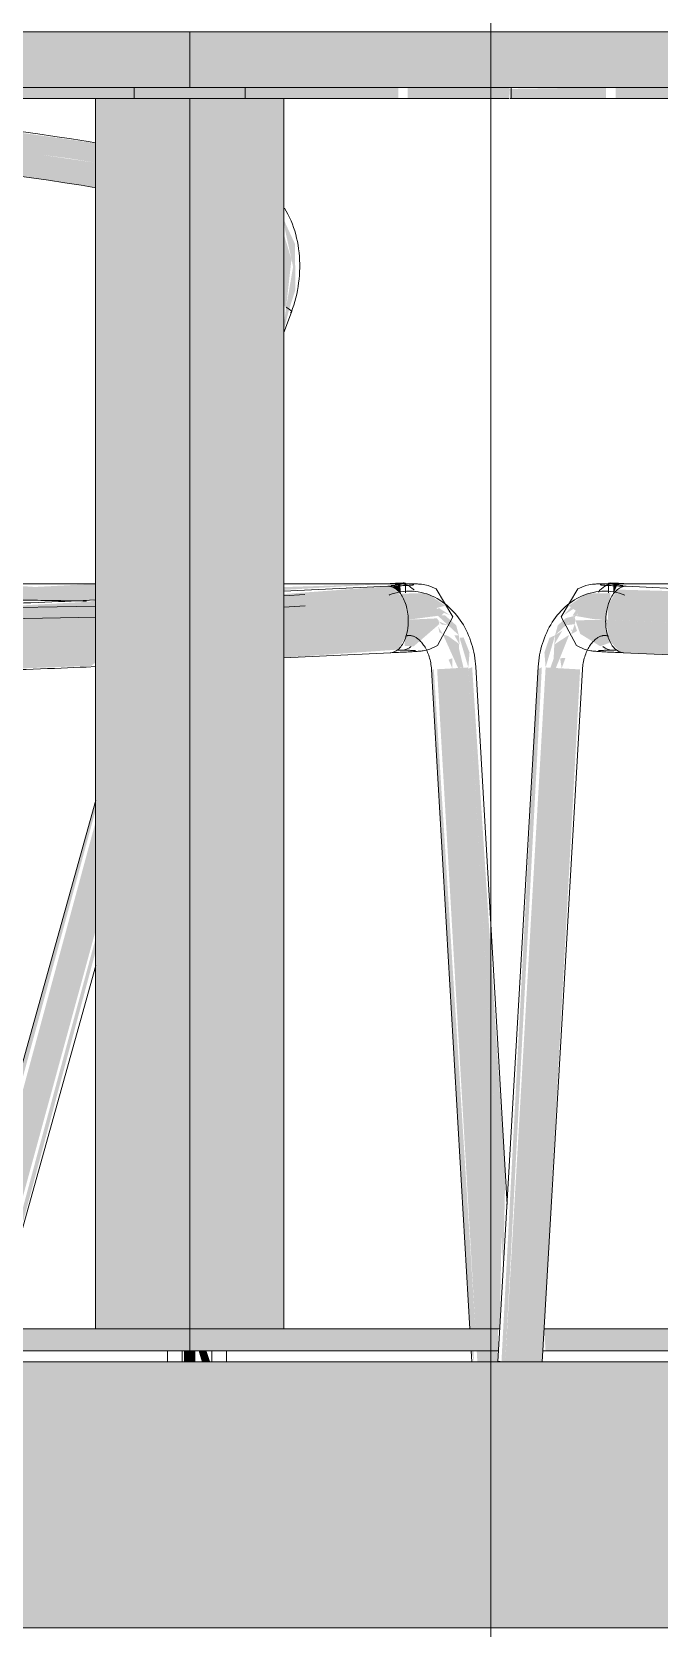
# Model space of a CAD drawing. Header units: inches. Extents: x -55396 to -733, y -290 to 853.
# Drawn here: x -14005.77 to -13991.63, y -6 to 30 of the extents above; entities that cross this region are included whole.
import ezdxf

# ---------------------------------------------------------------- set-up
doc = ezdxf.new("R2010")
doc.units = ezdxf.units.IN
doc.header["$MEASUREMENT"] = 0
for name, color, linetype, lineweight in [('C-BLDG-PADS', 91, 'Continuous', 9), ('G-ANNO-SYMB', 111, 'Continuous', 9), ('I-FURN', 30, 'Continuous', 9)]:
    doc.layers.add(name, color=color, linetype=linetype, lineweight=lineweight)

# ---------------------------------------------------------------- blocks, each defined once
blk = doc.blocks.new('Falcon 7700 Series Pedestal Base - 36_ Square Top x 30_ - Wheelchair Height-460525-Section 6')
at = {"layer": 'I-FURN'}
for points in [[(-26217.027, 28.75), (-26197.888, 28.75), (-26197.888, 30), (-26223.344, 30), (-26223.344, 28.75), (-26221.346, 28.75)], [(-26182.467, 28.75), (-26172.432, 28.75), (-26172.432, 30), (-26197.888, 30), (-26197.888, 28.75), (-26191.107, 28.75)], [(-26199.51, 28.5), (-26199.096, 28.5), (-26199.096, 28.75), (-26202.589, 28.75), (-26202.589, 28.5), (-26199.747, 28.5)], [(-26197.888, 0.75), (-26197.888, 28.5), (-26200.01, 28.5), (-26200.01, 0.75), (-26199.747, 0.75)], [(-26197.888, 28.5), (-26196.681, 28.5), (-26196.681, 28.75), (-26199.096, 28.75), (-26199.096, 28.5), (-26198.212, 28.5)], [(-26195.767, 0.75), (-26195.767, 28.5), (-26197.888, 28.5), (-26197.888, 0.75)], [(-26196.267, 28.5), (-26193.187, 28.5), (-26193.187, 28.75), (-26196.681, 28.75), (-26196.681, 28.5)], [(-26192.772, 28.5), (-26190.681, 28.5), (-26190.681, 28.75), (-26192.971, 28.75), (-26192.971, 28.5)], [(-26198.018, 0), (-26197.759, 0), (-26197.759, 0.25), (-26198.018, 0.25)]]:
    blk.add_hatch(color=256, dxfattribs=at).paths.add_polyline_path(points, flags=0)
h = blk.add_hatch(color=256, dxfattribs=at)
h.paths.add_polyline_path([(-26206.734, 0.25), (-26205.851, 0.25), (-26205.914, 0.75), (-26213.445, 0.75), (-26213.445, 0.25), (-26206.744, 0.25)], flags=0)
h.paths.add_polyline_path([(-26197.888, 0.25), (-26197.888, 0.75), (-26204.88, 0.75), (-26204.837, 0.25), (-26199.747, 0.25)], flags=0)
h = blk.add_hatch(color=256, dxfattribs=at)
h.paths.add_polyline_path([(-26189.257, 0.25), (-26182.332, 0.25), (-26182.332, 0.75), (-26189.897, 0.75), (-26189.863, 0.25), (-26189.374, 0.25)], flags=0)
h.paths.add_polyline_path([(-26191.107, 0.25), (-26190.926, 0.25), (-26190.94, 0.75), (-26197.888, 0.75), (-26197.888, 0.25)], flags=0)
for p, q in [((-26223.344, 30), (-26197.888, 30)), ((-26197.888, 30), (-26172.432, 30)), ((-26197.888, 28.75), (-26197.888, 30)), ((-26197.888, 28.75), (-26223.344, 28.75)), ((-26199.51, 28.5), (-26202.589, 28.5)), ((-26200.01, 0.75), (-26200.01, 28.5)), ((-26199.51, 28.5), (-26199.096, 28.5)), ((-26199.138, 28.75), (-26199.138, 28.5)), ((-26196.681, 28.5), (-26199.096, 28.5)), ((-26172.432, 28.75), (-26197.888, 28.75)), ((-26197.888, 28.5), (-26197.888, 0.75)), ((-26196.681, 28.5), (-26196.267, 28.5)), ((-26196.638, 28.5), (-26196.638, 28.75)), ((-26193.187, 28.5), (-26196.267, 28.5)), ((-26195.767, 0.75), (-26195.767, 28.5)), ((-26193.187, 28.5), (-26192.971, 28.5)), ((-26192.971, 28.5), (-26193.187, 28.5)), ((-26190.681, 28.5), (-26192.971, 28.5)), ((-26190.638, 28.5), (-26190.638, 28.75)), ((-26204.881, 0.75), (-26197.888, 0.75)), ((-26197.888, 0.75), (-26190.895, 0.75)), ((-26197.888, 0.25), (-26197.888, 0.75)), ((-26189.906, 0.75), (-26182.332, 0.75)), ((-26197.888, 0.25), (-26204.851, 0.25)), ((-26198.388, 0.25), (-26198.388, 0)), ((-26198.388, 0.25), (-26198.388, 0)), ((-26190.925, 0.25), (-26197.888, 0.25)), ((-26197.388, 0), (-26197.388, 0.25)), ((-26197.388, 0), (-26197.388, 0.25)), ((-26182.332, 0.25), (-26189.935, 0.25))]:
    blk.add_line(p, q, dxfattribs=at)
blk = doc.blocks.new('HermanMiller_Collection_Air-Chair_SideChair_Arms - Arms-V341-Section 6')
at = {"layer": 'I-FURN'}
h = blk.add_hatch(color=256, dxfattribs=at)
h.paths.add_polyline_path([(-26100.226, 16.742), (-26100.119, 17.212), (-26100.119, 17.341), (-26100.652, 17.337), (-26101.061, 17.057), (-26100.9, 16.946), (-26100.972, 16.839), (-26100.499, 16.755), (-26100.389, 16.75)], flags=0)
h.paths.add_polyline_path([(-26100.885, 16.839), (-26100.856, 16.884), (-26100.866, 16.84)], flags=0)
h = blk.add_hatch(color=256, dxfattribs=at)
h.paths.add_polyline_path([(-26093.427, 16.423), (-26093.351, 16.798), (-26093.161, 17.073), (-26092.907, 17.174), (-26094.43, 17.165), (-26094.35, 17.099), (-26093.997, 17.212), (-26093.721, 17.081), (-26093.667, 16.434)], flags=0)
h.paths.add_polyline_path([(-26095.284, 16.51), (-26095.571, 17.299), (-26099.963, 17.421), (-26100.174, 17.069), (-26100.174, 16.74), (-26095.439, 16.517)], flags=0)
for points in [[(-26100.047, 17.331), (-26099.963, 17.527), (-26100.052, 17.539), (-26100.052, 17.332)], [(-26102.491, 0), (-26101.665, 15.67), (-26101.75, 15.624), (-26102.576, 0.005), (-26102.504, 0)], [(-26102.128, 0), (-26101.783, 0), (-26100.875, 15.624), (-26101.58, 15.665), (-26102.491, 0), (-26102.259, 0)], [(-26101.783, 0), (-26101.657, 0.008), (-26100.802, 15.62), (-26100.875, 15.624), (-26101.783, 0)]]:
    blk.add_hatch(color=256, dxfattribs=at).paths.add_polyline_path(points, flags=0)
h = blk.add_hatch(color=256, dxfattribs=at)
h.paths.add_polyline_path([(-26101.58, 15.665), (-26101.366, 16.391), (-26101.494, 16.333), (-26101.607, 16.003)], flags=0)
h.paths.add_polyline_path([(-26101.366, 16.391), (-26100.885, 16.839), (-26101.126, 16.776), (-26101.306, 16.615)], flags=0)
h.paths.add_polyline_path([(-26101.174, 16.84), (-26100.909, 17.015), (-26101.003, 17.034), (-26101.126, 16.895)], flags=0)
h = blk.add_hatch(color=256, dxfattribs=at)
h.paths.add_polyline_path([(-26101.219, 15.643), (-26101.133, 15.878), (-26101.252, 15.873)], flags=0)
h.paths.add_polyline_path([(-26100.924, 16.642), (-26100.907, 16.727), (-26100.924, 16.803), (-26101.118, 16.616), (-26100.972, 16.636)], flags=0)
h.paths.add_polyline_path([(-26101.003, 16.418), (-26100.872, 16.486), (-26100.924, 16.642)], flags=0)
h.paths.add_polyline_path([(-26101.349, 15.651), (-26101.049, 16.4), (-26101.384, 16.183), (-26101.399, 15.865), (-26101.472, 15.658)], flags=0)
h.paths.add_polyline_path([(-26101.384, 16.183), (-26101.203, 16.497), (-26101.366, 16.391)], flags=0)
h = blk.add_hatch(color=256, dxfattribs=at)
h.paths.add_polyline_path([(-26100.35, 16.143), (-26100.116, 16.229), (-26100.219, 16.574), (-26100.226, 16.742), (-26100.907, 16.727), (-26100.8, 16.423), (-26100.369, 16.156)], flags=0)
h.paths.add_polyline_path([(-26100.979, 16.487), (-26101.003, 16.546), (-26101.003, 16.496)], flags=0)
h = blk.add_hatch(color=256, dxfattribs=at)
h.paths.add_polyline_path([(-26092.944, 15.675), (-26093.193, 15.775), (-26093.37, 16.048), (-26093.427, 16.423), (-26093.667, 16.428), (-26093.761, 15.772), (-26093.857, 15.718), (-26093.073, 15.681)], flags=0)
h.paths.add_polyline_path([(-26095.079, 15.775), (-26095.284, 16.51), (-26100.226, 16.742), (-26100.134, 16.26), (-26099.907, 16.014), (-26099.814, 15.997), (-26095.439, 15.792)], flags=0)
for p, q in [((-26100.161, 17.565), (-26100.161, 17.347)), ((-26095.502, 17.296), (-26099.763, 17.496)), ((-26099.969, 16.052), (-26100.059, 16.052)), ((-26099.828, 15.997), (-26095.077, 15.774)), ((-26101.747, 15.676), (-26102.658, 0.011)), ((-26101.657, 0), (-26100.749, 15.618))]:
    blk.add_line(p, q, dxfattribs=at)
at = {"layer": 'I-FURN', "flags": 128}
for points in [[(-26100.184, 17.385), (-26100.25, 17.387), (-26100.315, 17.385), (-26100.381, 17.38), (-26100.446, 17.371), (-26100.51, 17.359), (-26100.573, 17.343), (-26100.636, 17.325), (-26100.698, 17.303), (-26100.758, 17.278), (-26100.817, 17.25), (-26100.874, 17.22), (-26100.93, 17.187), (-26100.984, 17.152), (-26101.037, 17.114), (-26101.088, 17.074), (-26101.137, 17.031), (-26101.185, 16.987), (-26101.23, 16.941), (-26101.274, 16.893), (-26101.316, 16.843), (-26101.356, 16.791), (-26101.394, 16.738), (-26101.43, 16.684), (-26101.464, 16.628), (-26101.497, 16.571), (-26101.527, 16.513), (-26101.556, 16.453), (-26101.583, 16.393), (-26101.607, 16.332), (-26101.63, 16.269), (-26101.651, 16.206), (-26101.67, 16.143), (-26101.687, 16.078), (-26101.702, 16.013), (-26101.715, 15.948), (-26101.726, 15.882), (-26101.735, 15.815), (-26101.742, 15.749), (-26101.747, 15.682), (-26101.747, 15.676)], [(-26101.228, 16.809), (-26100.855, 17.439), (-26100.677, 17.514), (-26100.602, 17.532), (-26100.558, 17.538), (-26100.526, 17.542), (-26100.5, 17.544), (-26100.477, 17.546), (-26100.454, 17.547), (-26100.432, 17.548), (-26100.409, 17.549), (-26100.385, 17.55), (-26100.36, 17.55), (-26100.334, 17.551), (-26100.306, 17.551), (-26100.278, 17.552), (-26100.248, 17.552), (-26100.217, 17.552), (-26100.184, 17.552), (-26100.15, 17.552), (-26100.115, 17.552), (-26100.079, 17.552), (-26100.055, 17.552)], [(-26100.351, 17.526), (-26100.348, 17.526), (-26100.341, 17.526), (-26100.331, 17.525), (-26100.318, 17.523), (-26100.302, 17.522), (-26100.284, 17.521), (-26100.264, 17.52), (-26100.242, 17.518), (-26100.218, 17.517), (-26100.192, 17.515), (-26100.164, 17.514), (-26100.135, 17.512), (-26100.104, 17.51), (-26100.071, 17.509), (-26100.038, 17.507), (-26100.002, 17.506), (-26099.966, 17.504), (-26099.928, 17.502), (-26099.889, 17.501), (-26099.849, 17.499), (-26099.809, 17.498), (-26099.767, 17.496), (-26099.766, 17.496)], [(-26099.791, 17.298), (-26099.852, 17.321), (-26099.914, 17.34), (-26099.978, 17.356), (-26100.042, 17.369), (-26100.107, 17.378), (-26100.172, 17.384), (-26100.184, 17.385)], [(-26095.573, 17.551), (-26097.933, 17.55), (-26100.056, 17.552)], [(-26101.228, 16.809), (-26100.886, 16.16), (-26100.712, 16.077), (-26100.638, 16.056), (-26100.594, 16.047), (-26100.563, 16.042), (-26100.538, 16.038), (-26100.514, 16.035), (-26100.492, 16.033), (-26100.469, 16.031), (-26100.446, 16.029), (-26100.422, 16.027), (-26100.398, 16.025), (-26100.371, 16.023), (-26100.344, 16.022), (-26100.316, 16.02), (-26100.286, 16.018), (-26100.255, 16.016), (-26100.222, 16.014), (-26100.188, 16.013), (-26100.153, 16.011), (-26100.117, 16.009), (-26100.08, 16.008), (-26100.041, 16.006), (-26100.001, 16.004), (-26099.961, 16.002), (-26099.919, 16.001), (-26099.877, 15.999), (-26099.833, 15.998), (-26099.826, 15.997)], [(-26100.749, 15.618), (-26100.746, 15.655), (-26100.743, 15.692), (-26100.738, 15.729), (-26100.732, 15.765), (-26100.725, 15.801), (-26100.717, 15.836), (-26100.708, 15.871), (-26100.698, 15.905), (-26100.687, 15.938), (-26100.675, 15.97), (-26100.663, 16.002), (-26100.649, 16.032), (-26100.635, 16.061), (-26100.62, 16.09), (-26100.605, 16.117), (-26100.589, 16.142), (-26100.573, 16.167), (-26100.557, 16.19), (-26100.54, 16.212), (-26100.523, 16.233), (-26100.505, 16.252), (-26100.488, 16.269), (-26100.471, 16.286), (-26100.454, 16.3), (-26100.437, 16.314), (-26100.42, 16.326), (-26100.403, 16.337), (-26100.387, 16.347), (-26100.372, 16.355), (-26100.356, 16.362), (-26100.342, 16.368), (-26100.327, 16.373), (-26100.314, 16.378), (-26100.3, 16.381), (-26100.287, 16.383), (-26100.274, 16.385), (-26100.262, 16.386), (-26100.25, 16.387), (-26100.238, 16.386), (-26100.237, 16.386)], [(-26100.237, 16.386), (-26100.225, 16.385), (-26100.212, 16.384), (-26100.2, 16.381), (-26100.188, 16.378), (-26100.175, 16.375), (-26100.162, 16.37), (-26100.16, 16.369)], [(-26100.387, 16.048), (-26100.385, 16.049), (-26100.378, 16.049), (-26100.368, 16.049), (-26100.355, 16.05), (-26100.339, 16.05), (-26100.321, 16.051), (-26100.3, 16.051), (-26100.278, 16.051), (-26100.254, 16.052), (-26100.228, 16.052), (-26100.2, 16.052), (-26100.171, 16.052), (-26100.14, 16.052), (-26100.107, 16.052), (-26100.073, 16.052), (-26100.06, 16.052)]]:
    blk.add_lwpolyline(points, dxfattribs=at)
at = {"layer": 'I-FURN'}
blk.add_ellipse((-26102.159, -0.018), major_axis=(-0.499, 0.029), ratio=0.004932, start_param=0.057933, end_param=0.843331, dxfattribs=at)
for points, knots in [([(-26100.391, 17.362), (-26100.38, 17.377), (-26100.324, 17.445), (-26100.208, 17.532), (-26100.095, 17.555), (-26100.039, 17.552)], [0.5145937, 0.5145937, 0.5145937, 0.5145937, 0.5714286, 0.7857143, 1, 1, 1, 1]), ([(-26099.777, 17.496), (-26099.839, 17.495), (-26099.968, 17.444), (-26100.116, 17.246), (-26100.203, 16.995), (-26100.224, 16.826), (-26100.226, 16.742)], [0, 0, 0, 0, 0.285714, 0.571429, 0.785714, 1, 1, 1, 1]), ([(-26100.226, 16.742), (-26100.229, 16.629), (-26100.204, 16.404), (-26100.095, 16.158), (-26099.955, 16.023), (-26099.861, 15.997), (-26099.814, 15.997)], [0, 0, 0, 0, 0.285714, 0.571429, 0.785714, 1, 1, 1, 1])]:
    blk.add_open_spline(points, degree=3, knots=knots, dxfattribs=at)
for points in [[(-26099.745, 17.55), (-26099.842, 17.557), (-26100.009, 17.568), (-26100.154, 17.572), (-26100.175, 17.562), (-26100.071, 17.541), (-26099.927, 17.521), (-26099.84, 17.51)], [(-26100.039, 17.552), (-26100.001, 17.55), (-26099.964, 17.541), (-26099.927, 17.527)], [(-26100.076, 16.053), (-26100.15, 16.057), (-26100.225, 16.086), (-26100.292, 16.138)], [(-26100.059, 16.052), (-26100.065, 16.052), (-26100.07, 16.052), (-26100.076, 16.053)]]:
    blk.add_open_spline(points, degree=3, dxfattribs=at)
blk = doc.blocks.new('Falcon 7700 Series Pedestal Base - 36_ Square Top x 30_ - Wheelchair Height-V346-Section 6')
at = {"layer": 'I-FURN'}
for points in [[(-26101.297, 28.5), (-26100.215, 28.5), (-26100.215, 28.75), (-26102.398, 28.713), (-26102.38, 28.5), (-26101.621, 28.5)], [(-26096.919, 28.5), (-26096.505, 28.5), (-26096.505, 28.75), (-26099.998, 28.75), (-26099.998, 28.5)], [(-26109.275, 0), (-26109.146, 0), (-26109.229, 0.25), (-26109.405, 0.25), (-26109.331, 0)]]:
    blk.add_hatch(color=256, dxfattribs=at).paths.add_polyline_path(points, flags=0)
for p, q in [((-26100.215, 28.5), (-26102.38, 28.5)), ((-26100.215, 28.5), (-26099.998, 28.5)), ((-26099.998, 28.5), (-26100.215, 28.5)), ((-26096.919, 28.5), (-26099.998, 28.5)), ((-26109.775, 0.25), (-26109.775, 0)), ((-26108.775, 0), (-26108.775, 0.25))]:
    blk.add_line(p, q, dxfattribs=at)
blk = doc.blocks.new('HermanMiller_Collection_Air-Chair_SideChair_Arms - Arms-V348-Section 6')
at = {"layer": 'I-FURN'}
for points in [[(-26111.727, 27.05), (-26111.727, 27.491), (-26115.072, 27.958), (-26115.95, 28.025), (-26115.996, 27.624), (-26112.337, 27.149)], [(-26111.727, 26.486), (-26111.727, 27.05), (-26114.137, 27.401), (-26115.999, 27.6), (-26116.053, 27.076), (-26112.567, 26.623)], [(-26107.362, 23.747), (-26107.224, 24.179), (-26107.232, 25.218), (-26107.484, 25.76), (-26107.459, 25.55), (-26107.275, 24.704), (-26107.431, 23.793)], [(-26107.431, 23.793), (-26107.312, 24.872), (-26107.484, 25.435), (-26107.484, 23.822)], [(-26107.484, 23.273), (-26107.362, 23.747), (-26107.431, 23.793), (-26107.484, 23.419), (-26107.484, 23.379)], [(-26105.063, 17.483), (-26105.082, 17.507), (-26105.126, 17.496)], [(-26104.856, 17.331), (-26104.85, 17.369), (-26104.856, 17.539), (-26105.03, 17.476), (-26104.892, 17.369)], [(-26104.677, 16.742), (-26103.93, 16.84), (-26103.872, 16.896), (-26104.043, 17.005), (-26103.842, 17.057), (-26104.251, 17.337), (-26104.856, 17.331), (-26104.692, 16.909), (-26104.678, 16.755)], [(-26114.436, 16.318), (-26111.727, 16.412), (-26111.742, 17.073), (-26111.865, 17.148), (-26114.495, 17.004), (-26114.443, 16.512)], [(-26107.484, 15.885), (-26104.907, 16.068), (-26104.726, 16.376), (-26104.677, 16.742), (-26107.484, 16.61), (-26107.484, 15.893)], [(-26104.553, 16.143), (-26103.979, 16.642), (-26103.995, 16.727), (-26104.034, 16.772), (-26104.677, 16.742), (-26104.761, 16.274), (-26104.761, 16.153), (-26104.684, 16.149)], [(-26114.471, 15.606), (-26111.829, 15.7), (-26111.727, 15.781), (-26111.727, 16.412), (-26114.436, 16.318), (-26114.456, 15.677)], [(-26102.535, 2.11), (-26102.491, 4.221), (-26103.237, 15.67), (-26103.321, 15.636), (-26102.576, 2.813)]]:
    blk.add_hatch(color=256, dxfattribs=at).paths.add_polyline_path(points, flags=0)
h = blk.add_hatch(color=256, dxfattribs=at)
h.paths.add_polyline_path([(-26111.936, 17.162), (-26111.727, 17.186), (-26111.742, 17.392), (-26114.143, 17.548), (-26114.806, 17.548), (-26116.536, 17.393), (-26115.973, 17.224), (-26115.509, 17.211), (-26111.996, 17.163)], flags=0)
h.paths.add_polyline_path([(-26116.453, 17.281), (-26116.674, 17.404), (-26116.58, 17.325), (-26116.496, 17.285)], flags=0)
h = blk.add_hatch(color=256, dxfattribs=at)
h.paths.add_polyline_path([(-26111.727, 17.391), (-26111.727, 17.55), (-26113.349, 17.467), (-26111.742, 17.392)], flags=0)
h.paths.add_polyline_path([(-26107.484, 17.414), (-26105.15, 17.552), (-26107.484, 17.477), (-26107.484, 17.42)], flags=0)
h = blk.add_hatch(color=256, dxfattribs=at)
h.paths.add_polyline_path([(-26107.484, 16.61), (-26104.677, 16.742), (-26104.784, 17.212), (-26105.032, 17.477), (-26105.126, 17.496), (-26107.484, 17.32), (-26107.484, 16.709)], flags=0)
h.paths.add_polyline_path([(-26111.727, 17.056), (-26111.727, 17.186), (-26111.865, 17.148), (-26111.742, 17.073)], flags=0)
h = blk.add_hatch(color=256, dxfattribs=at)
h.paths.add_polyline_path([(-26103.323, 15.665), (-26103.296, 16.003), (-26103.43, 16.343), (-26103.52, 16.333), (-26103.43, 16.028)], flags=0)
h.paths.add_polyline_path([(-26104.018, 16.839), (-26104.047, 16.884), (-26104.043, 16.84)], flags=0)
h.paths.add_polyline_path([(-26103.537, 16.391), (-26103.597, 16.615), (-26103.847, 16.838), (-26104.018, 16.839), (-26103.597, 16.447)], flags=0)
h.paths.add_polyline_path([(-26103.729, 16.84), (-26103.998, 17.014), (-26103.998, 16.944), (-26103.777, 16.859)], flags=0)
h = blk.add_hatch(color=256, dxfattribs=at)
h.paths.add_polyline_path([(-26103.683, 15.643), (-26103.683, 15.874), (-26103.77, 15.84), (-26103.707, 15.698)], flags=0)
h.paths.add_polyline_path([(-26103.899, 16.418), (-26104.001, 16.582), (-26103.978, 16.459)], flags=0)
h.paths.add_polyline_path([(-26103.553, 15.651), (-26103.433, 15.665), (-26103.537, 16.103), (-26103.537, 16.199), (-26103.77, 16.368), (-26103.899, 16.418), (-26103.557, 15.658)], flags=0)
h.paths.add_polyline_path([(-26103.519, 16.183), (-26103.537, 16.391), (-26103.639, 16.391), (-26103.537, 16.214)], flags=0)
h.paths.add_polyline_path([(-26103.777, 16.615), (-26103.998, 16.706), (-26103.93, 16.636), (-26103.784, 16.616)], flags=0)
h = blk.add_hatch(color=256, dxfattribs=at)
h.paths.add_polyline_path([(-26103.207, 0.25), (-26103.26, 0.25), (-26103.193, 0.005)], flags=0)
h.paths.add_polyline_path([(-26103.12, 0), (-26103.119, 0), (-26103.193, 0)], flags=0)
h.paths.add_polyline_path([(-26103.28, 0.75), (-26103.163, 0.75), (-26104.101, 15.62), (-26104.153, 15.617), (-26103.289, 0.75)], flags=0)
h = blk.add_hatch(color=256, dxfattribs=at)
h.paths.add_polyline_path([(-26102.657, 0), (-26102.657, 0.01), (-26102.661, 0.25), (-26103.134, 0.25), (-26103.119, 0), (-26102.774, 0)], flags=0)
h.paths.add_polyline_path([(-26103.064, 0.75), (-26102.614, 0.75), (-26102.576, 2.813), (-26103.323, 15.665), (-26104.027, 15.624), (-26103.163, 0.75), (-26103.069, 0.75)], flags=0)
h = blk.add_hatch(color=256, dxfattribs=at)
h.paths.add_polyline_path([(-26115.124, 0), (-26115.122, 0.25), (-26115.187, 0.25), (-26115.192, 0)], flags=0)
h.paths.add_polyline_path([(-26115.027, 0.75), (-26114.915, 0.75), (-26111.727, 12.451), (-26111.727, 12.667), (-26115.028, 0.75)], flags=0)
h = blk.add_hatch(color=256, dxfattribs=at)
h.paths.add_polyline_path([(-26114.935, 0), (-26114.391, 0), (-26114.321, 0.25), (-26115.054, 0.25), (-26115.037, 0)], flags=0)
h.paths.add_polyline_path([(-26114.182, 0.75), (-26111.727, 9.736), (-26111.727, 12.187), (-26114.827, 0.75), (-26114.273, 0.75)], flags=0)
h = blk.add_hatch(color=256, dxfattribs=at)
h.paths.add_polyline_path([(-26114.227, 0), (-26114.221, 0), (-26114.189, 0.25), (-26114.321, 0.25), (-26114.314, 0), (-26114.258, 0)], flags=0)
h.paths.add_polyline_path([(-26114.018, 0.75), (-26114.012, 0.75), (-26111.727, 9.264), (-26111.727, 9.557), (-26114.104, 0.75), (-26114.019, 0.75)], flags=0)
for p, q in [((-26107.484, 23.219), (-26107.313, 23.678)), ((-26107.336, 23.661), (-26107.313, 23.678)), ((-26114.401, 17.552), (-26111.727, 17.552)), ((-26105.139, 17.496), (-26107.484, 17.386)), ((-26107.484, 17.277), (-26107.009, 17.307)), ((-26104.742, 17.347), (-26104.742, 17.565)), ((-26111.727, 17.187), (-26112.012, 17.173)), ((-26107.484, 17.026), (-26107.005, 17.056)), ((-26107.484, 15.884), (-26105.075, 15.997)), ((-26104.934, 16.052), (-26104.844, 16.052)), ((-26111.942, 15.675), (-26111.727, 15.685)), ((-26104.154, 15.618), (-26103.29, 0.75)), ((-26102.451, 3.554), (-26103.155, 15.676)), ((-26111.727, 12.669), (-26115.049, 0.75)), ((-26114.011, 0.75), (-26111.727, 8.945)), ((-26103.261, 0.25), (-26103.246, 0))]:
    blk.add_line(p, q, dxfattribs=at)
at = {"layer": 'I-FURN', "flags": 128}
for points in [[(-26111.727, 27.5), (-26111.897, 27.527), (-26112.269, 27.585), (-26112.646, 27.642), (-26113.029, 27.698), (-26113.417, 27.753), (-26113.808, 27.806), (-26114.203, 27.858), (-26114.601, 27.909), (-26115.001, 27.958), (-26115.402, 28.005), (-26115.805, 28.051), (-26115.944, 28.066)], [(-26111.727, 26.487), (-26112.054, 26.54), (-26112.42, 26.597), (-26112.793, 26.653), (-26113.171, 26.708), (-26113.554, 26.762), (-26113.941, 26.815), (-26114.331, 26.867), (-26114.725, 26.917), (-26115.12, 26.965), (-26115.517, 27.012), (-26115.915, 27.057), (-26116.053, 27.072)], [(-26107.313, 23.678), (-26107.285, 23.758), (-26107.259, 23.839), (-26107.235, 23.921), (-26107.213, 24.004), (-26107.194, 24.087), (-26107.177, 24.171), (-26107.163, 24.256), (-26107.151, 24.341), (-26107.141, 24.426), (-26107.134, 24.511), (-26107.129, 24.596), (-26107.126, 24.682), (-26107.126, 24.767), (-26107.129, 24.852), (-26107.134, 24.936), (-26107.141, 25.02), (-26107.151, 25.104), (-26107.164, 25.187), (-26107.179, 25.269), (-26107.196, 25.35), (-26107.216, 25.431), (-26107.239, 25.51), (-26107.264, 25.588), (-26107.291, 25.665), (-26107.322, 25.741), (-26107.355, 25.815), (-26107.39, 25.887), (-26107.428, 25.958), (-26107.469, 26.027)], [(-26107.313, 23.678), (-26107.313, 23.679), (-26107.322, 23.708), (-26107.362, 23.747), (-26107.431, 23.793)], [(-26107.484, 17.55), (-26106.97, 17.55), (-26104.847, 17.552)], [(-26104.552, 17.526), (-26104.555, 17.526), (-26104.561, 17.526), (-26104.572, 17.525), (-26104.585, 17.523), (-26104.6, 17.522), (-26104.618, 17.521), (-26104.639, 17.52), (-26104.661, 17.518), (-26104.685, 17.517), (-26104.711, 17.515), (-26104.739, 17.514), (-26104.768, 17.512), (-26104.799, 17.51), (-26104.831, 17.509), (-26104.865, 17.507), (-26104.9, 17.506), (-26104.937, 17.504), (-26104.975, 17.502), (-26105.013, 17.501), (-26105.053, 17.499), (-26105.094, 17.498), (-26105.136, 17.496), (-26105.137, 17.496)], [(-26104.719, 17.385), (-26104.784, 17.38), (-26104.849, 17.371), (-26104.913, 17.359), (-26104.977, 17.343), (-26105.04, 17.325), (-26105.101, 17.303), (-26105.112, 17.298)], [(-26103.675, 16.809), (-26104.048, 17.439), (-26104.226, 17.514), (-26104.301, 17.532), (-26104.345, 17.538), (-26104.376, 17.542), (-26104.402, 17.544), (-26104.426, 17.546), (-26104.448, 17.547), (-26104.471, 17.548), (-26104.494, 17.549), (-26104.518, 17.55), (-26104.543, 17.55), (-26104.569, 17.551), (-26104.596, 17.551), (-26104.625, 17.552), (-26104.655, 17.552), (-26104.686, 17.552), (-26104.719, 17.552), (-26104.752, 17.552), (-26104.788, 17.552), (-26104.824, 17.552), (-26104.848, 17.552)], [(-26103.155, 15.676), (-26103.16, 15.743), (-26103.167, 15.81), (-26103.176, 15.876), (-26103.187, 15.942), (-26103.2, 16.008), (-26103.214, 16.073), (-26103.231, 16.137), (-26103.25, 16.201), (-26103.271, 16.264), (-26103.293, 16.326), (-26103.318, 16.388), (-26103.344, 16.448), (-26103.373, 16.508), (-26103.403, 16.566), (-26103.435, 16.623), (-26103.47, 16.679), (-26103.506, 16.734), (-26103.544, 16.787), (-26103.584, 16.838), (-26103.625, 16.888), (-26103.669, 16.937), (-26103.714, 16.983), (-26103.762, 17.028), (-26103.811, 17.07), (-26103.861, 17.11), (-26103.914, 17.148), (-26103.968, 17.184), (-26104.024, 17.217), (-26104.081, 17.248), (-26104.14, 17.276), (-26104.2, 17.301), (-26104.261, 17.323), (-26104.324, 17.342), (-26104.387, 17.357), (-26104.452, 17.37), (-26104.517, 17.379), (-26104.582, 17.385), (-26104.647, 17.387), (-26104.713, 17.385), (-26104.719, 17.385)], [(-26118.182, 17.003), (-26116.95, 16.956), (-26111.727, 17.048)], [(-26112.012, 17.173), (-26112.145, 17.167), (-26112.282, 17.161), (-26112.423, 17.155), (-26112.569, 17.149), (-26112.718, 17.143), (-26112.871, 17.137), (-26113.027, 17.132), (-26113.187, 17.126), (-26113.349, 17.12), (-26113.514, 17.115), (-26113.682, 17.109), (-26113.851, 17.104), (-26114.022, 17.098), (-26114.195, 17.093), (-26114.369, 17.088), (-26114.528, 17.084)], [(-26118.055, 16.749), (-26116.936, 16.705), (-26111.727, 16.799)], [(-26103.675, 16.809), (-26104.016, 16.16), (-26104.19, 16.077), (-26104.265, 16.056), (-26104.308, 16.047), (-26104.339, 16.042), (-26104.365, 16.038), (-26104.388, 16.035), (-26104.411, 16.033), (-26104.433, 16.031), (-26104.456, 16.029), (-26104.48, 16.027), (-26104.505, 16.025), (-26104.531, 16.023), (-26104.559, 16.022), (-26104.587, 16.02), (-26104.617, 16.018), (-26104.648, 16.016), (-26104.681, 16.014), (-26104.714, 16.013), (-26104.749, 16.011), (-26104.786, 16.009), (-26104.823, 16.008), (-26104.862, 16.006), (-26104.901, 16.004), (-26104.942, 16.002), (-26104.984, 16.001), (-26105.026, 15.999), (-26105.07, 15.998), (-26105.077, 15.997)], [(-26104.743, 16.369), (-26104.73, 16.374), (-26104.717, 16.378), (-26104.705, 16.381), (-26104.692, 16.383), (-26104.68, 16.385), (-26104.668, 16.386), (-26104.666, 16.386)], [(-26104.666, 16.386), (-26104.654, 16.387), (-26104.642, 16.386), (-26104.629, 16.385), (-26104.617, 16.384), (-26104.604, 16.381), (-26104.59, 16.378), (-26104.577, 16.374), (-26104.562, 16.369), (-26104.548, 16.363), (-26104.532, 16.356), (-26104.517, 16.347), (-26104.501, 16.338), (-26104.484, 16.327), (-26104.468, 16.315), (-26104.451, 16.302), (-26104.433, 16.287), (-26104.416, 16.271), (-26104.399, 16.253), (-26104.382, 16.234), (-26104.365, 16.214), (-26104.348, 16.192), (-26104.331, 16.169), (-26104.315, 16.145), (-26104.299, 16.119), (-26104.284, 16.092), (-26104.269, 16.064), (-26104.255, 16.035), (-26104.241, 16.004), (-26104.229, 15.973), (-26104.217, 15.941), (-26104.206, 15.907), (-26104.196, 15.874), (-26104.187, 15.839), (-26104.179, 15.804), (-26104.172, 15.768), (-26104.166, 15.732), (-26104.161, 15.695), (-26104.157, 15.659), (-26104.154, 15.622), (-26104.154, 15.618)], [(-26104.516, 16.048), (-26104.518, 16.049), (-26104.525, 16.049), (-26104.535, 16.049), (-26104.548, 16.05), (-26104.564, 16.05), (-26104.582, 16.051), (-26104.602, 16.051), (-26104.625, 16.051), (-26104.649, 16.052), (-26104.675, 16.052), (-26104.703, 16.052), (-26104.732, 16.052), (-26104.763, 16.052), (-26104.795, 16.052), (-26104.829, 16.052), (-26104.843, 16.052)], [(-26111.942, 15.675), (-26112.077, 15.669), (-26112.216, 15.663), (-26112.36, 15.657), (-26112.508, 15.65), (-26112.659, 15.644), (-26112.814, 15.638), (-26112.972, 15.633), (-26113.134, 15.627), (-26113.298, 15.621), (-26113.465, 15.615), (-26113.633, 15.61), (-26113.805, 15.604), (-26113.977, 15.599), (-26114.152, 15.594), (-26114.327, 15.589), (-26114.488, 15.585)]]:
    blk.add_lwpolyline(points, dxfattribs=at)
at = {"layer": 'I-FURN'}
for points, knots in [([(-26105.063, 17.51), (-26104.932, 17.527), (-26104.739, 17.555), (-26104.725, 17.573), (-26104.893, 17.568), (-26105.061, 17.557), (-26105.158, 17.55)], [-0.9999956, -0.9999956, -0.9999956, -0.9999956, -0.7, -0.4, -0.2, 0, 0, 0, 0]), ([(-26104.677, 16.742), (-26104.68, 16.855), (-26104.715, 17.08), (-26104.837, 17.328), (-26104.983, 17.466), (-26105.079, 17.496), (-26105.126, 17.496)], [0, 0, 0, 0, 0.285714, 0.571429, 0.785714, 1, 1, 1, 1]), ([(-26104.864, 17.552), (-26104.789, 17.556), (-26104.675, 17.523), (-26104.577, 17.438), (-26104.547, 17.405)], [0, 0, 0, 0, 0.2857143, 0.4285714, 0.4285714, 0.4285714, 0.4285714]), ([(-26114.167, 17.195), (-26113.946, 17.192), (-26113.508, 17.186), (-26112.878, 17.177), (-26112.354, 17.169), (-26112.048, 17.164), (-26111.931, 17.162)], [-1, -1, -1, -1, -0.75, -0.5, -0.25, -0.0877777, -0.0877777, -0.0877777, -0.0877777]), ([(-26105.089, 15.997), (-26105.027, 15.996), (-26104.901, 16.045), (-26104.762, 16.24), (-26104.687, 16.489), (-26104.675, 16.657), (-26104.677, 16.742)], [0, 0, 0, 0, 0.285714, 0.571429, 0.785714, 1, 1, 1, 1]), ([(-26104.611, 16.138), (-26104.628, 16.125), (-26104.697, 16.078), (-26104.771, 16.056), (-26104.827, 16.053)], [0.7142857, 0.7142857, 0.7142857, 0.7142857, 0.7857143, 1, 1, 1, 1])]:
    blk.add_open_spline(points, degree=3, knots=knots, dxfattribs=at)
for points in [[(-26104.975, 17.527), (-26104.939, 17.541), (-26104.902, 17.55), (-26104.864, 17.552)], [(-26104.827, 16.053), (-26104.833, 16.052), (-26104.838, 16.052), (-26104.844, 16.052)]]:
    blk.add_open_spline(points, degree=3, dxfattribs=at)

msp = doc.modelspace()

# ---------------------------------------------------------------- hatches: boundary and pattern name
at = {"layer": 'C-BLDG-PADS'}
h = msp.add_hatch(dxfattribs=at)
h.set_pattern_fill('FP_28', color=256, style=0, pattern_type=2)
h.set_pattern_definition([(50, (-38141.46, 98.42), (55.0854, -4.81984), [5.76, -63.36]), (355, (-38141.46, 98.42), (-10.65569, 57.76853), [4.608, -50.688]), (100.451, (-38136.87, 98.02), (44.42947, 52.94866), [4.895, -53.848]), (46.184, (-38141.46, 113.78), (81.96444, -12.71212), [8.64, -95.04]), (96.636, (-38134.63, 112.72), (71.7815, 74.81238), [7.343, -80.772]), (351.184, (-38141.46, 113.78), (71.78195, 74.81243), [6.912, -76.032]), (21, (-38133.78, 109.94), (45.84207, -30.92146), [5.76, -63.36]), (326, (-38133.78, 109.94), (18.68706, 55.69148), [4.608, -50.688]), (71.451, (-38129.96, 107.363), (64.52891, 24.77011), [4.895, -53.848]), (37.5, (-38141.46, 98.42), (0.933895, 25.566816), [2.534, -47.539, 2.534, -48.922, -50.88]), (37.5, (-38141.46, 98.42), (0.933895, 25.566816), [-101.53, 2.534, -48.346]), (7.5, (-38141.46, 98.42), (20.20404, 30.291303), [2.534, -26.803, 2.534, -46.387, -19.392]), (7.5, (-38141.46, 98.42), (20.20404, 30.291303), [-78.259, 2.534, -16.858]), (327.5, (-38158.586, 98.42), (40.997785, -1.732403), [2.534, -16.666, 2.534, -57.37, -79.488]), (327.5, (-38158.586, 98.42), (40.997785, -1.732403), [-79.104, 2.534, -76.954]), (317.5, (-38166.266, 98.42), (44.788883, 7.68784), [2.534, -22.426, 2.534, -37.248, -56.448]), (317.5, (-38166.266, 98.42), (44.788883, 7.68784), [-64.742, 2.534, -53.914])])
h.paths.add_polyline_path([(-14165.998, -6), (-9958.748, -6), (-9958.748, 0), (-14165.998, 0), (-14165.998, -1.696)], flags=0)

# ---------------------------------------------------------------- linework, layer by layer
for p, q in [((-9958.748, 0), (-14163.248, 0)), ((-14165.998, -6), (-9958.748, -6))]:
    msp.add_line(p, q, dxfattribs=at)
at = {"layer": 'G-ANNO-SYMB'}
msp.add_line((-13995.424, 737.157), (-13995.424, -79.661), dxfattribs=at)

# ---------------------------------------------------------------- block references
at = {"layer": 'I-FURN'}
for name, p in [('Falcon 7700 Series Pedestal Base - 36_ Square Top x 30_ - Wheelchair Height-460525-Section 6', (12195.675, 0)), ('Falcon 7700 Series Pedestal Base - 36_ Square Top x 30_ - Wheelchair Height-V346-Section 6', (12107.393, 0)), ('HermanMiller_Collection_Air-Chair_SideChair_Arms - Arms-V348-Section 6', (12107.393, 0)), ('HermanMiller_Collection_Air-Chair_SideChair_Arms - Arms-V341-Section 6', (12107.393, 0))]:
    msp.add_blockref(name, p, dxfattribs=at)

doc.saveas('drawing.dxf')
